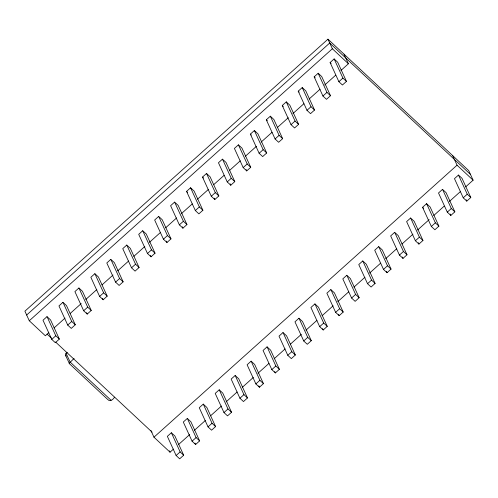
<?xml version="1.0" encoding="UTF-8"?>
<svg xmlns="http://www.w3.org/2000/svg" width="498" height="498" viewBox="0 0 498 498"><rect width="100%" height="100%" fill="white"/><g stroke="black" fill="none" stroke-linecap="round" stroke-linejoin="round"><path stroke-width="0.75" d="M69.185 363.285L74.084 358.386M465.58 186.931L473.1 180.183L468.718 170.609L327.97 39.18L24.9 311.194L29.282 320.768L45.349 335.77L48.816 332.652M26.655 315.022L329.72 43.015L470.479 174.449M29.282 320.768L332.353 48.76L327.97 39.18M47.017 316.628L42.996 320.233L51.767 339.387L55.315 342.699L59.337 339.094L50.566 319.94L47.017 316.628L55.788 335.783L59.337 339.094M62.966 302.311L58.951 305.915L67.722 325.076L71.264 328.387L75.285 324.777L66.514 305.623L62.966 302.311L71.737 321.465L75.285 324.777M78.921 287.993L74.899 291.604L83.67 310.758L87.218 314.07L91.234 310.459L82.463 291.305L78.921 287.993L87.692 307.148L91.234 310.459M94.869 273.676L90.854 277.286L99.619 296.441L103.167 299.752L107.188 296.148L98.417 276.988L94.869 273.676L103.64 292.836L107.188 296.148M110.824 259.358L106.802 262.969L115.573 282.123L119.122 285.435L123.137 281.831L114.366 262.67L110.824 259.358L119.588 278.519L123.137 281.831M126.772 245.047L122.751 248.651L131.522 267.806L135.07 271.117L139.091 267.513L130.32 248.359L126.772 245.047L135.543 264.201L139.091 267.513M142.721 230.73L138.705 234.334L147.476 253.494L151.019 256.806L155.04 253.196L146.269 234.041L142.721 230.73L151.492 249.884L155.04 253.196M158.675 216.412L154.654 220.016L163.425 239.177L166.973 242.489L170.988 238.878L162.217 219.724L158.675 216.412L167.446 235.566L170.988 238.878M174.624 202.095L170.602 205.705L179.373 224.859L182.922 228.171L186.943 224.561L178.172 205.406L174.624 202.095L183.395 221.249L186.943 224.561M186.557 191.388L190.578 187.777L194.12 191.089L202.891 210.249L198.876 213.854L195.328 210.542L186.557 191.388L187.572 192.334M202.505 177.07L206.527 173.466L210.075 176.778L218.846 195.932L214.825 199.536L211.276 196.224L202.505 177.07L203.52 178.016M222.475 159.148L218.46 162.753L227.231 181.913L230.773 185.225L234.795 181.614L226.024 162.46L222.475 159.148L231.246 178.303L234.795 181.614M238.43 144.831L234.409 148.435L243.18 167.596L246.728 170.907L250.743 167.297L241.972 148.143L238.43 144.831L247.201 163.985L250.743 167.297M250.357 134.124L254.378 130.513L257.927 133.825L266.698 152.979L262.676 156.59L259.128 153.278L250.357 134.124L251.372 135.07M266.312 119.806L270.333 116.196L273.875 119.508L282.646 138.668L278.631 142.272L275.083 138.961L266.312 119.806L267.326 120.753M282.26 105.489L286.282 101.885L289.83 105.196L298.601 124.351L294.579 127.955L291.031 124.643L282.26 105.489L283.275 106.435M298.215 91.171L302.23 87.567L305.778 90.879L314.549 110.033L310.528 113.637L306.986 110.326L298.215 91.171L299.223 92.118M314.163 76.854L318.185 73.25L321.727 76.561L330.498 95.716L326.483 99.326L322.934 96.014L314.163 76.854L315.178 77.8M330.112 62.543L334.133 58.932L337.681 62.244L346.452 81.398L342.431 85.009L338.883 81.697L330.112 62.543L331.126 63.489M54.021 327.983L65.014 318.116M70.218 313.447L81.205 303.581M85.83 299.429L96.824 289.568M102.028 284.893L113.015 275.033M117.646 270.881L128.633 261.014M133.838 256.346L144.825 246.479M149.456 242.327L160.443 232.466M165.647 227.791L176.634 217.931M181.266 213.779L192.253 203.912M197.457 199.244L208.45 189.377M213.654 184.708L224.063 175.364M229.267 170.69L240.26 160.829M245.464 156.16L256.451 146.294M261.083 142.142L272.07 132.281M277.274 127.606L288.261 117.746M292.892 113.594L303.88 103.727M309.084 99.058L320.077 89.192M324.702 85.04L335.689 75.179M340.893 70.504L348.413 63.756L344.031 54.176M51.767 339.387L55.788 335.783M67.722 325.076L71.737 321.465M83.67 310.758L87.692 307.148M99.619 296.441L103.64 292.836M115.573 282.123L119.588 278.519M131.522 267.806L135.543 264.201M147.476 253.494L151.492 249.884M163.425 239.177L167.446 235.566M179.373 224.859L183.395 221.249M195.328 210.542L199.343 206.938L190.578 187.777M211.276 196.224L215.298 192.62L206.527 173.466M227.231 181.913L231.246 178.303M243.18 167.596L247.201 163.985M259.128 153.278L263.149 149.668L254.378 130.513M275.083 138.961L279.098 135.356L270.333 116.196M291.031 124.643L295.053 121.039L286.282 101.885M306.986 110.326L311.001 106.721L302.23 87.567M322.934 96.014L326.956 92.404L318.185 73.25M338.883 81.697L342.904 78.086L334.133 58.932M67.267 352.341L66.116 353.368A2.141 1.861 -24.6 0 0 65.935 356.07L69.44 363.733L107.68 399.44C109.734 402.272 113.283 399.502 114.515 397.192M173.503 449.078L170.03 452.196L153.969 437.194L457.04 165.187L452.651 155.606M171.368 432.743L167.353 436.354L176.124 455.508L179.666 458.82L183.687 455.209L174.916 436.055L171.368 432.743L180.139 451.898L183.687 455.209M187.323 418.426L183.301 422.036L192.072 441.191L195.621 444.502L199.636 440.898L190.871 421.738L187.323 418.426L196.094 437.586L199.636 440.898M203.271 404.108L199.256 407.719L208.021 426.873L211.569 430.185L215.59 426.581L206.819 407.42L203.271 404.108L212.042 423.269L215.59 426.581M219.226 389.797L215.204 393.401L223.976 412.556L227.524 415.867L231.539 412.263L222.768 393.109L219.226 389.797L227.991 408.951L231.539 412.263M235.174 375.48L231.153 379.084L239.924 398.244L243.472 401.556L247.494 397.946L238.723 378.791L235.174 375.48L243.945 394.634L247.494 397.946M251.123 361.162L247.108 364.766L255.879 383.927L259.421 387.239L263.442 383.628L254.671 364.474L251.123 361.162L259.894 380.316L263.442 383.628M267.077 346.845L263.056 350.455L271.827 369.609L275.375 372.921L279.39 369.317L270.626 350.156L267.077 346.845L275.848 366.005L279.39 369.317M283.026 332.527L279.011 336.138L287.776 355.292L291.324 358.604L295.345 354.999L286.574 335.839L283.026 332.527L291.797 351.688L295.345 354.999M298.981 318.216L294.959 321.82L303.73 340.974L307.278 344.286L311.294 340.682L302.523 321.527L298.981 318.216L307.745 337.37L311.294 340.682M314.929 303.898L310.908 307.503L319.679 326.663L323.227 329.975L327.248 326.364L318.477 307.21L314.929 303.898L323.7 323.053L327.248 326.364M330.877 289.581L326.862 293.185L335.633 312.346L339.175 315.657L343.197 312.047L334.426 292.892L330.877 289.581L339.648 308.735L343.197 312.047M346.832 275.263L342.811 278.874L351.582 298.028L355.13 301.34L359.145 297.729L350.374 278.575L346.832 275.263L355.603 294.418L359.145 297.729M362.781 260.946L358.765 264.556L367.53 283.711L371.078 287.022L375.1 283.418L366.329 264.257L362.781 260.946L371.552 280.106L375.1 283.418M378.735 246.635L374.714 250.239L383.485 269.393L387.033 272.705L391.048 269.101L382.277 249.946L378.735 246.635L387.5 265.789L391.048 269.101M394.684 232.317L390.662 235.921L399.433 255.076L402.982 258.387L407.003 254.783L398.232 235.629L394.684 232.317L403.455 251.471L407.003 254.783M410.632 218L406.617 221.604L415.388 240.764L418.93 244.076L422.951 240.466L414.18 221.311L410.632 218L419.403 237.154L422.951 240.466M422.565 207.293L426.587 203.682L430.129 206.994L438.9 226.148L434.885 229.759L431.336 226.447L422.565 207.293L423.58 208.239M442.535 189.365L438.514 192.975L447.285 212.129L450.833 215.441L454.855 211.837L446.084 192.676L442.535 189.365L451.306 208.525L454.855 211.837M458.49 175.047L454.469 178.658L463.24 197.812L466.788 201.124L470.803 197.519L462.032 178.359L458.49 175.047L467.255 194.208L470.803 197.519M178.707 444.409L189.694 434.549M194.326 430.39L205.313 420.53M210.517 415.855L221.51 405.995M226.136 401.842L237.123 391.982M242.327 387.307L253.32 377.447M257.945 373.288L268.932 363.428M274.143 358.759L285.13 348.893M290.334 344.224L301.321 334.357M305.953 330.205L316.94 320.345M322.144 315.67L333.131 305.809M337.762 301.657L348.749 291.791M353.954 287.122L364.947 277.255M369.572 273.103L380.559 263.243M385.763 258.568L396.757 248.707M401.961 244.032L412.948 234.172M417.579 230.02L429.145 219.637M433.77 215.485L444.179 206.141M449.389 201.466L460.376 191.606M176.124 455.508L180.139 451.898M192.072 441.191L196.094 437.586M208.021 426.873L212.042 423.269M223.976 412.556L227.991 408.951M239.924 398.244L243.945 394.634M255.879 383.927L259.894 380.316M271.827 369.609L275.848 366.005M287.776 355.292L291.797 351.688M303.73 340.974L307.745 337.37M319.679 326.663L323.7 323.053M335.633 312.346L339.648 308.735M351.582 298.028L355.603 294.418M367.53 283.711L371.552 280.106M383.485 269.393L387.5 265.789M399.433 255.076L403.455 251.471M415.388 240.764L419.403 237.154M431.336 226.447L435.358 222.836L426.587 203.682M447.285 212.129L451.306 208.525M463.24 197.812L467.255 194.208M332.353 48.76L348.413 63.756M457.04 165.187L473.1 180.183M342.904 78.086L346.452 81.398M326.956 92.404L330.498 95.716M311.001 106.721L314.549 110.033M435.358 222.836L438.9 226.148M295.053 121.039L298.601 124.351M279.098 135.356L282.646 138.668M263.149 149.668L266.698 152.979M215.298 192.62L218.846 195.932M199.343 206.938L202.891 210.249M47.086 334.102L51.624 338.341M55.602 342.051L152.089 432.146M111.073 400.28L70.062 361.99L66.116 353.368A2.141 0.355 48.1 0 1 66.583 353.294M466.159 199.754L466.788 201.124M450.204 214.072L450.833 215.441M418.308 242.707L418.93 244.076M402.353 257.024L402.982 258.387M386.404 271.342L387.033 272.705M338.553 314.288L339.175 315.657M322.598 328.605L323.227 329.975M246.099 169.538L246.728 170.907M230.151 183.855L230.773 185.225M214.196 198.173L214.825 199.536M274.747 371.552L275.375 372.921M258.798 385.869L259.421 387.239M182.293 226.802L182.922 228.171M166.344 241.119L166.973 242.489M150.396 255.437L151.019 256.806M194.992 443.133L195.621 444.502M102.544 298.383L103.167 299.752M169.407 450.827L170.03 452.196M150.838 430.353L153.969 437.194M86.59 312.7L87.218 314.07M65.935 356.07A2.141 0.99 -47 0 1 66.01 355.155"/></g></svg>
